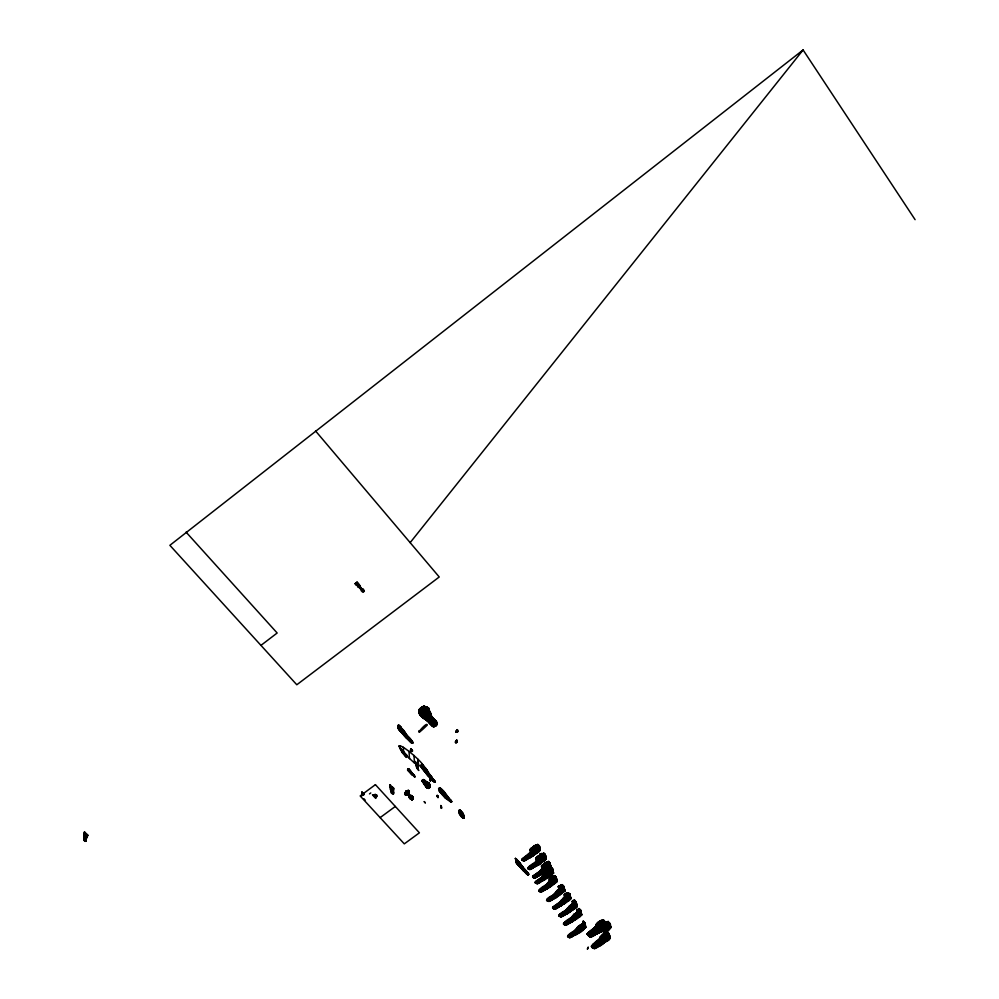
<?xml version="1.0" encoding="UTF-8"?>
<svg xmlns="http://www.w3.org/2000/svg" width="999" height="999" viewBox="0 0 999 999"><rect width="100%" height="100%" fill="white"/><g stroke="black" fill="none" stroke-linecap="round" stroke-linejoin="round"><path stroke-width="1.5" d="M426.498 719.779L426.473 718.643L429.083 721.403C428.883 726.111 435.152 724.387 435.102 720.491C429.133 713.985 435.714 720.654 436.95 724.113C433.703 730.531 428.971 722.527 426.386 719.505C422.44 718.343 416.995 713.661 419.455 709.228L423.738 706.006L427.809 707.592L426.486 707.442L419.543 712.462L419.443 713.736L423.514 718.356L431.668 723.313L432.567 722.639L421.166 710.264L423.688 713.174M431.218 722.689C429.632 729.32 440.372 720.017 433.191 719.355L430.931 716.458C429.345 711.101 423.613 701.847 419.043 710.077L419.343 713.024M595.741 926.622L593.381 928.958L595.716 933.915L590.484 937.124L587.799 934.115L588.099 932.654L595.741 926.622L595.904 927.347L596.078 924.487L599.8 921.19L603.371 919.729L604.87 921.428L605.394 923.476L603.371 921.19L603.371 919.729L597.277 923.688L596.965 925.012M424.15 714.397L423.913 712.299L426.511 707.642L424.363 706.393L421.603 708.466M434.64 721.166L433.966 720.279C439.735 720.441 436.039 729.432 432.48 724.238L433.441 723.526L432.579 722.627L434.29 719.58L431.044 715.596L430.307 712.112L427.934 708.503L426.386 707.404L425.462 707.879M555.269 881.705C556.031 886.363 549.05 871.865 554.408 877.572L555.257 881.667C547.502 870.978 550.924 880.943 554.12 884.177L557.092 881.568L556.131 877.035C552.647 872.552 555.332 880.731 557.092 881.555L546.54 889.135L540.771 892.095C533.191 888.935 556.518 880.981 556.281 877.734L554.42 875.624M423.401 712.687L422.065 710.813L422.04 707.28L423.364 708.328C425.824 719.18 419.118 705.506 423.401 711.987M431.693 721.678L433.479 718.905L432.38 718.306M400.936 729.957L398.401 727.072L412.125 743.094C413.911 739.023 398.988 729.994 398.439 725.624L400.961 728.82L398.439 725.936L398.351 728.683L405.519 737.175L411.738 743.081L412.25 741.283M432.43 717.207L429.895 721.528C427.809 721.478 419.318 706.618 421.141 712.737L422.814 711.475M600.499 930.943L601.648 930.569L601.773 931.443L590.996 936.562L589.672 936.375L587.924 932.979L594.992 928.059M411.213 742.781L411.238 740.184M411.75 740.783L411.738 743.081L399.725 729.382M552.722 869.33C549.5 864.297 550.986 870.766 553.196 871.59L551.585 872.751L551.91 874.787L548.763 867.844L551.011 866.87L552.572 868.643L553.521 873.138L540.709 881.955L540.034 878.458L546.453 873.838M84.615 839.747L83.904 840.284L84.503 831.905L87.887 835.251L86.064 839.222L86.139 841.258L84.952 841.308L83.904 840.284L84.191 835.539L86.613 837.936L85.377 838.086L86.151 837.487M409.727 741.358L409.752 738.498M410.489 739.335L410.464 742.095L398.364 728.321L398.439 725.936L399.762 727.459M424.575 714.035L422.065 710.289M408.916 740.434L408.953 737.599M518.131 863.348L528.558 874.525L528.184 873.051L515.584 859.14L527.497 872.664M546.116 862.699L546.903 862.037L548.289 863.586L549.425 869.093L538.124 876.348L537.462 872.876L550.162 863.723L548.439 861.25L550.024 863.036L550.948 867.507L549.425 869.093L546.853 865.097L546.116 862.699L548.726 865.708L550.337 864.535L548.289 861.6M408.017 739.497L408.054 736.613M418.094 768.418L418.231 764.834L415.184 761.45L416.833 768.281L418.831 770.516L416.396 766.533M566.645 895.554L567.907 901.36C557.142 894.068 574.812 889.023 561.288 900.274C559.915 903.471 550.049 907.042 553.571 908.753L568.906 897.789L569.355 900.336L556.231 908.678L553.671 908.703M399.975 730.868L398.364 728.683L398.464 725.049L400.999 727.322L398.451 725.062L400.986 727.934M406.406 738.111L406.456 734.565L403.658 730.356L403.571 734.964M405.519 737.175L405.569 733.741M423.226 781.106L423.201 779.57L424.263 780.094L423.651 781.268L429.533 784.115L430.219 785.763L429.095 784.527L429.982 785.376L429.046 787.249C434.215 786.188 420.067 776.323 423.676 781.817C426.148 784.078 424.6 778.246 423.027 779.807C421.503 781.992 424.363 783.378 425.999 785.102C424.762 787.012 428.509 789.66 429.757 787.549L423.351 780.719M404.345 735.851L404.42 731.355L399.8 726.086C402.297 737.412 394.917 721.865 399.7 730.544M402.31 733.528L402.397 728.92M544.592 860.464C542.769 859.49 539.135 850.386 543.481 854.994L544.592 860.464L546.116 858.89L545.217 854.432C541.695 849.887 544.343 858.054 546.116 858.878L535.514 866.533L529.732 869.542C521.266 867.294 547.677 857.292 545.354 855.119L543.468 852.996M424.6 780.756L425.949 781.967L424.026 780.169L422.927 780.881L423.426 782.417L428.571 788.423L425.262 784.128C423.326 782.654 421.278 780.256 422.565 779.919C421.615 783.628 427.16 778.421 425.274 783.316M400.899 731.917L400.999 727.322M559.315 890.509C559.815 893.543 542.207 898.039 548.014 901.248L561.5 891.595L561.925 893.593L559.128 889.335L558.466 886.375M412.737 798.988C408.004 797.14 412.737 800.574 413.211 798.95C412.038 790.821 405.444 800.624 412.862 798.85M398.364 728.271L399.712 729.832M428.671 783.928L427.185 783.94C430.132 781.58 428.721 787.349 426.373 786.787C425 783.828 423.027 782.854 426.511 782.317L428.484 783.99M538.598 851.435L540.222 850.261C538.436 849.45 535.801 841.258 539.335 845.841L540.209 850.249L538.686 851.835C536.838 850.861 533.241 841.757 537.599 846.415L522.227 858.865L521.94 860.089L522.914 860.514L538.311 849.387L536.763 850.511C528.733 842.02 539.235 846.328 537.225 852.884L533.891 847.264M428.858 783.528C430.856 788.711 424.3 787.262 423.588 782.766C421.228 777.659 422.689 783.803 425.05 780.831M409.29 791.895C409.165 794.942 403.334 796.153 405.294 792.444C407.629 789.098 413.099 790.896 404.982 792.956L405.457 794.904L407.367 793.506L408.091 795.054C410.789 797.452 410.564 799.874 413.336 798.001C413.598 799.687 409.827 799.425 409.315 796.79C410.689 793.306 415.472 799.063 411.813 799.749C415.559 799.025 407.729 792.881 410.102 798.176C414.061 793.431 413.424 802.547 410.502 798.363M589.26 933.328L588.511 932.479L587.325 933.89L589.085 931.992L589.885 932.891M548.214 861.825L550.249 864.123L547.19 866.32C543.956 864.535 544.03 860.813 546.815 864.472L547.976 870.141L545.167 865.871L544.542 862.961M537.699 856.992C533.603 856.692 544.717 872.027 538.786 858.203L534.79 862.749L535.514 866.533L544.505 860.526C541.982 863.024 539.61 856.455 539.722 854.357M605.394 923.476L603.246 920.716L599.475 921.965L596.615 924.55L594.23 928.358L596.903 933.503L603.384 930.906L594.055 935.176L591.346 930.556L593.593 928.521M391.783 790.833L392.32 793.93L393.793 792.856L392.257 789.972L392.22 786.675L390.634 786.688L390.109 784.727L389.71 786.388L391.358 792.881L393.506 793.88L393.706 788.311L392.22 786.675M604.57 924.075L603.371 921.19L599.6 922.452L595.292 927.609L587.787 933.516C588.998 938.561 592.757 933.491 594.979 932.317L599.462 926.897L602.647 924.812C600.137 915.184 597.664 924.674 603.146 928.633L604.482 927.684L592.482 935.264L590.521 931.78L590.846 930.756M592.282 945.866L593.256 948.138L591.458 946.265C593.806 942.519 599.363 941.682 600.923 937.087C606.343 930.856 606.818 931.056 610.027 937.387L607.479 933.029L603.683 934.29L598.426 940.384L600.461 945.216L610.289 938.448L609.103 933.728L607.592 932.017C601.51 932.954 596.578 940.022 601.873 944.929M588.136 933.466L591.545 930.094L592.607 930.993M424.2 781.693L428.833 784.702L430.169 786.75C427.859 790.284 424.787 785.976 424.812 783.366C420.666 782.205 427.222 779.982 424.875 782.866M428.683 710.177L428.821 708.353L428.683 710.177L426.66 708.341L427.822 707.667L426.036 707.754M411.263 795.554C415.584 797.702 410.002 801.223 412.55 798.376M589.822 932.591L590.022 931.418M424.987 709.215L425.099 707.704C434.64 707.354 423.951 721.428 421.878 715.721M412.187 798.813L412.737 799.3C409.627 799.65 414.46 799.637 413.062 797.814M424.85 781.917L426.323 782.13L424.3 783.628C426.635 788.174 426.486 777.309 430.032 785.501M425.986 782.205L426.998 782.866L426.361 784.752M362.113 591.733L363.624 590.571M361.076 590.696L362.687 589.472M362.687 591.296L363.436 592.17L355.544 583.291L355.02 583.691L359.652 588.074L360.627 587.337L358.454 583.528L357.093 582.117L355.557 583.291M412.837 797.801C413.411 795.454 410.814 801.548 411.501 798.051L410.639 798.676L409.253 797.264L411.313 795.741C411.888 801.298 414.373 797.514 412.624 799.025M409.24 797.052L409.652 797.739L409.702 796.153M361.963 791.982L361.775 795.766L361.963 791.982L364.335 794.555M428.221 787.861L427.21 787.899L426.985 786.712M600.749 938.585L600.262 936.8M411.488 799.362L413.174 798.064M428.971 783.878L423.976 779.882L422.465 781.668L423.077 780.918M437.062 795.654L437.787 795.728C439.148 801.048 435.701 793.406 437.887 796.752M407.879 768.893L414.972 776.772L407.667 769.455M460.364 810.226C454.158 811.875 469.018 825.099 462.574 812.699M428.146 720.416L432.754 726.048L435.651 725.836L435.164 724.75L435.651 725.836L434.415 726.236L432.355 725.162L420.267 715.371L418.743 711.313L424.463 707.017L428.084 709.103L431.044 716.021L436.988 722.864L435.989 725.299L433.454 726.822L436.7 722.527L435.214 721.078M429.87 720.716L429.895 721.528L428.184 721.091L420.242 714.547M418.743 710.951L419.355 713.386L426.511 708.016M432.105 725.549L433.379 726.723C437.525 724.525 431.73 727.934 432.917 725.536M536.001 858.228L536.176 857.592L537.887 859.04C543.643 875.124 531.081 851.41 538.211 860.726M596.078 925.474L595.991 924.812L595.866 926.073M428.209 783.278L429.008 782.966C427.435 782.979 429.845 784.302 429.22 783.366L428.121 782.816C427.16 784.277 430.282 783.591 428.758 782.679L426.885 782.604L424.637 784.178L427.422 782.492L426.86 785.289L429.046 787.249M538.586 851.897L533.041 855.906C531.456 854.857 528.096 846.528 531.992 850.461L533.041 855.906L524.5 860.851L522.927 860.526L539.91 848.738L537.949 846.503M426.623 782.929L423.901 779.832L422.639 780.256L425 784.115C424.55 787.936 429.32 785.052 428.084 782.929M84.765 836.113L83.978 836.7L84.503 831.905L84.54 833.591M84.003 838.261L84.166 837.337L86.064 839.222L84.003 838.261L84.615 837.786M592.494 947.939L592.17 946.553M609.627 935.801L607.604 933.528L605.506 934.077L602.26 936.125L599.462 939.972C598.101 942.132 589.098 944.917 592.757 947.764L593.056 948.188M587.924 932.979L587.325 933.89L589.772 936.575L587.512 934.652L588.374 933.153M590.234 935.888L589.31 936.125C584.477 928.733 589.647 940.783 592.782 935.913C599.238 934.727 591.121 932.766 592.807 929.307M588.199 935.301L588.723 934.614L589.31 936.125L587.899 934.377L589.31 936.125M551.236 879.657L552.422 885.389L546.54 889.135L545.766 885.276L548.826 881.568L552.971 878.608C557.242 890.559 546.515 881.905 550.174 878.458M583.091 921.39L583.566 923.663L585.464 925.798L569.068 937.462C562.549 934.44 586.663 926.036 584.927 923.451L583.229 921.003L584.752 922.726C588.374 931.305 575.249 934.24 569.642 937.699L568.693 937.162L583.878 926.385M578.921 909.127L581.243 912.811L564.46 924.774C560.751 921.14 579.245 914.597 580.906 911.363L579.108 908.503L580.644 910.239L581.718 914.872L580.219 916.458C578.483 915.509 574.675 906.405 578.908 910.738L580.219 916.458M435.102 725.973L437.225 724.125L436.001 721.902M545.117 865.683C551.111 879.52 539.997 864.285 544.043 864.485M541.52 865.871L542.27 865.409L543.593 866.782C549.65 883.403 536.188 858.491 543.968 868.631M575.124 905.643L559.915 916.495C554.857 913.86 573.663 907.754 573.276 904.807M540.297 857.117C545.042 873.613 531.743 845.254 542.844 860.089L545.929 857.879L544.093 855.818M392.744 789.01L393.706 788.311L393.007 790.684L393.406 789.622L392.132 788.223L390.784 788.236L390.497 789.422L392.132 788.223M429.857 722.889L429.083 721.403M546.815 875.648L536.263 883.253L535.289 882.804L535.564 881.555L540.034 878.458M588.811 933.653L588.136 932.904L587.599 933.703L588.349 935.551L590.584 937.037L593.518 934.764L593.581 935.564L590.297 936.637L588.074 933.004M534.415 848.526L535.514 854.12C534.652 852.784 530.444 847.427 533.341 847.302M548.226 862.162L550.536 865.521L533.678 877.659L532.704 877.222L532.979 875.973L537.462 872.876M605.057 922.139L603.259 920.116C596.59 919.967 592.444 930.569 598.638 932.517M535.726 844.754L537.724 847.002L539.335 845.841L532.892 849.625L533.978 855.231C533.116 853.883 528.921 848.526 531.818 848.413M390.634 786.688L391.67 791.87L393.506 793.88M391.958 791.982L391.208 789.984L393.231 791.033L392.595 791.508L391.208 789.984M422.602 713.061L423.701 714.722M426.61 784.377C425.524 786.213 425.449 783.84 426.173 785.601M409.677 797.502L411.788 799.35L413.099 798.676M599.637 937.886L599.675 938.748L599.825 937.899M424.263 709.278L424.787 707.255L423.738 706.006L427.072 708.291L427.809 707.592L428.833 708.428L427.672 709.103M455.994 740.746L456.793 740.084L457.067 742.319L455.532 742.607L456.418 740.983M457.505 731.98L456.068 732.017L457.055 730.531M565.172 894.018L568.806 897.851L568.106 894.692L566.296 893.118L568.394 896.016L559.515 902.372L560.339 906.28L570.866 898.763C569.13 897.939 566.371 889.747 569.842 894.167L570.854 898.75L569.018 900.574M434.727 725.286L435.452 725.973L437.225 724.125L436.163 723.139L435.726 725.336L434.84 725.012L433.366 723.576L434.403 722.24C429.745 718.393 430.282 710.714 424.076 708.503L424.275 707.941M599.762 938.049L601.685 936.138M600.124 938.198L600.224 937.174L603.271 943.943M412.987 742.881L398.426 726.273L413.062 742.619M428.521 772.427L421.803 764.01L420.766 766.433L421.94 768.231L423.201 765.259L421.803 764.01L432.342 777.759L431.593 779.682L435.227 782.055L421.64 764.385L424.026 767.369M589.597 935.851L598.813 925.748L604.045 923.064M427.447 719.592L427.385 720.803L428.708 721.59L431.131 720.229L431.056 718.943C432.942 715.946 429.458 713.261 428.871 710.152L429.907 711.75M600.786 945.566L594.805 948.588L593.743 948.263L604.595 936.8L608.279 935.414L610.289 938.448L609.802 937.886M599.912 938.948C592.907 941.895 586.95 953.171 599.163 944.729L605.269 937.999L608.816 936.438L610.177 937.986M423.676 781.817C424.238 778.808 421.004 779.52 423.576 781.006M597.402 933.491L597.652 932.591L596.803 933.191M435.239 781.368L434.927 782.067L421.353 765.072L434.478 781.93L421.128 765.596L422.39 767.17M431.568 776.81L430.819 778.721L427.435 775.112L428.371 772.801M434.228 780.119L433.628 781.68L421.004 765.846M434.103 781.842L434.59 780.581M433.067 781.255L433.741 779.507M365.147 800.062L363.911 798.713M433.029 778.621L432.305 780.481L420.879 766.183M429.945 777.709L430.719 775.773M589.71 935.226L587.974 935.126L587.787 933.516M429.882 774.7L429.046 776.785L423.164 769.417M594.093 948.663L591.745 946.128L592.107 947.502L592.757 944.492L594.155 943.768L594.917 944.617M428.309 776.111L429.258 773.726M427.435 775.112L426.336 773.726L427.56 770.716L423.201 765.259M426.323 782.13L425.974 784.302M406.855 793.693L408.716 791.295M426.336 773.726L425.611 772.814L426.873 769.73M422.664 779.969L422.465 781.668L424.55 780.281L425.537 781.58L423.414 782.741L422.402 781.418L424.438 780.144L423.901 781.655M425.611 772.814L424.413 771.328L425.686 768.243M424.35 766.583L423.077 769.655L422.202 768.568M594.255 928.034L595.392 926.76M569.355 900.324L566.083 893.406M589.51 931.842L591.233 935.364L595.354 933.078L601.698 926.685L603.558 926.173M599.85 945.841L599.999 944.442L604.295 940.334L609.315 937.349L603.871 942.931L595.392 947.776L593.793 944.779L599.6 940.521L604.008 935.401L607.792 934.115L609.765 936.35L608.004 934.702L604.258 936.026L599.8 941.095L593.331 946.253L593.194 948.063M564.123 887.524L562.112 885.264L558.304 886.563L562.325 884.664L562.599 887.224L564.535 889.41L562.937 890.559C565.009 896.016 556.131 884.152 562.325 884.664L563.886 886.413L564.872 890.971L555.269 898.226L549.275 901.373L547.652 900.961L559.702 892.344M588.686 935.326L588.211 933.553L595.416 928.158L599.8 923.051L603.558 921.777L605.519 924M592.832 947.714L592.27 945.853L596.653 942.656C596.053 941.52 598.776 939.21 599.475 940.758M424.138 782.629C422.49 785.289 429.607 779.008 424.138 783.528L423.414 782.741M524.937 869.517L525.524 872.826L516.208 862.736L515.472 858.478L516.558 859.215L517.107 861.812L515.796 860.351L518.044 862.849L515.884 860.838L527.909 874.949L526.248 873.626L525.649 870.291M376.935 796.016L375.786 798.388L372.465 794.767L376.523 794.804L376.935 796.016L374.95 797.489M428.184 783.778L429.158 783.416M606.056 930.743L606.281 931.642L602.684 924.737L608.166 921.465L609.69 923.176C613.324 927.472 605.406 935.788 603.034 930.106L605.844 927.409L609.402 925.848L610.751 927.384L607.742 929.545L607.966 930.456L605.169 926.223L604.383 923.176L608.166 921.465L608.866 924.824L610.876 927.859L606.168 931.205M436.326 724.587L437.225 724.125L434.415 726.236L435.714 725.574L434.09 723.863L434.927 723.239L434.403 722.24M434.79 725.736L437.1 723.201L435.901 722.614M576.685 905.968L577.185 906.543L566.683 914.048L565.846 910.114L567.607 908.029L573.114 904.095L575.349 906.642C576.648 910.364 568.668 899.799 574.6 900.186L576.136 901.935L577.185 906.543L575.686 908.128L564.46 915.234L563.698 911.65M423.339 717.707C425.474 720.029 429.395 715.309 430.232 712.961L427.997 709.577L424.4 707.479L418.818 711.675L427.647 720.167L430.931 716.458L430.644 713.698M422.152 715.197L422.689 714.235M422.814 780.531L422.427 781.443L424.163 779.944M598.426 940.384L600.836 936.6L605.619 932.716L606.256 936.051L608.816 940.022M593.394 947.939L591.745 946.128M560.039 885.876L562.187 885.027L564.035 887.124M587.612 933.765L588.423 933.216L587.424 934.44L588.361 935.551L589.572 934.677L589.947 936.25L592.482 935.264L591.957 934.589M423.976 781.855L423.976 783.428M591.945 946.503L593.793 944.779M400.287 748.925C393.881 737.287 423.951 762.986 423.052 765.584L421.803 764.01M436.625 723.139L434.815 724.3C434.877 726.997 438.461 723.151 436.438 724.075C434.228 727.397 430.894 720.267 429.183 718.656M410.989 796.415L410.439 797.264L411.426 797.926M608.728 940.084L607.404 941.021L606.63 940.196L603.671 933.953L607.479 932.417L609.29 934.465M427.385 720.803L429.183 720.953L431.056 718.943L426.81 711.7L423.539 709.352L423.002 710.114L427.26 717.12L428.259 716.033L427.372 714.322L423.002 710.114M405.594 793.531L406.118 790.971L407.28 791.957L406.73 791.408M574.999 907.342L576.198 905.431L574.6 900.186L572.614 900.898M423.539 709.352L424.076 708.503M412.724 798.775L413.336 798.226L412.237 799.437L410.577 798.101M423.089 781.131L424.862 783.628M546.94 868.755L548.763 867.844M602.684 924.737L604.358 923.213M412.237 799.437L413.149 797.689L411.201 799.35M411.014 797.514L411.576 795.903L410.676 796.765M434.927 723.239L435.339 724.337L433.941 725.674L432.117 725.948L431.406 725.074M422.777 779.695L422.352 781.393L423.052 780.694M604.445 932.354L609.902 926.76L604.87 929.757L603.621 931.118L604.645 932.267L604.033 931.567M429.982 712.599L428.871 710.152M594.979 932.317L596.54 933.653M433.166 719.505L436.438 724.075L435.164 724.75M585.339 926.847L585.839 927.409L575.387 934.852L574.512 930.856L578.384 926.335L584.752 922.726L577.647 927.784M422.028 711.588L421.141 712.737L419.455 709.228L422.452 711.151L421.041 710.064L419.468 712.599L418.831 710.551M568.231 919.929L569.005 923.538L571.228 922.352L570.367 918.393L577.447 911.6L580.644 910.239L579.22 912.087L580.819 910.963L578.983 908.89M590.484 937.124L589.048 935.663L589.185 933.865L595.616 928.72L600.049 923.675L603.771 922.352M567.607 908.029L572.939 903.308M564.373 890.396L564.872 890.971L554.345 898.526L553.546 894.642L558.99 889.023L560.227 894.804M553.009 872.552L553.521 873.138L542.944 880.743L542.195 876.91L546.153 872.377L547.315 878.071M550.437 866.92L550.948 867.507L540.359 875.136L539.622 871.315L543.593 866.782L546.815 864.472L547.689 868.705L550.749 866.508L548.476 863.198M410.152 542.644L803.096 49.95L915.096 219.668M532.892 849.625L530.694 852.072L531.618 856.93M427.647 708.403L425.599 707.13L419.155 712.2L420.729 715.808C424.85 715.646 432.092 707.954 424.463 706.655L421.603 708.803M435.701 724.562L436.338 725.299L436.488 724.113L435.402 725.286L435.339 724.337M364.373 591.458L362.662 589.747L363.361 588.96M424.45 717.969C425.986 721.54 432.517 714.884 430.094 711.937M363.611 590.784L364.198 590.147M543.394 853.208L545.429 855.519L542.37 857.729C539.11 855.906 539.223 852.222 542.007 855.881L537.887 859.04M588.611 934.49L588.898 935.489M596.116 933.59L591.233 935.364M550.924 876.772L552.934 878.446L548.826 881.568L549.962 887.162M423.064 710.789L421.503 710.426L421.066 711.55L422.502 713.361L422.477 709.477M436.988 722.864L437.15 723.9L435.576 725.074M422.639 780.256L422.902 780.856M602.709 925.074L608.054 922.464L610.089 924.762M602.834 925.561L608.179 922.951L610.214 925.236M599.575 921.453C593.781 923.538 596.615 929.582 599.974 932.242L603.384 930.906M602.784 924.537L608.066 921.852L609.865 923.9M603.771 933.778L600.811 936.887L604.183 943.281M427.31 725.049C410.339 741.508 424.4 724 426.748 724.425M594.48 934.814L590.996 936.562L588.998 935.738L587.599 933.703M426.036 707.816L427.809 707.592M803.096 49.95L169.88 545.317L296.803 684.765L439.235 576.985L315.547 430.944M543.843 855.132L545.804 857.354L528.733 869.142L544.218 857.991L541.358 854.57M553.521 873.138L552.509 872.002L550.636 872.876L547.415 875.062L548.838 876.985L548.551 875.549M602.984 924.25L606.605 922.177L606.281 924.1L609.402 929.432L608.653 928.283M356.181 585.252L358.454 583.528M357.742 586.962L359.89 585.327M260.951 645.379L277.16 633.004L186.076 532.117M360.477 589.035L361.438 588.299L362.662 589.747M548.101 876.148L552.509 872.002L551.248 869.392L545.866 872.115L548.751 876.56M84.216 833.541L85.315 832.704M85.227 834.602L84.303 835.301L84.54 833.928L87.388 836.75L85.914 836.9M87.163 834.54L86.064 835.376L87.887 835.251M85.677 838.835L84.952 841.308L85.652 840.783M422.327 710.614L420.904 711.688M423.838 712.012L422.053 713.348M423.151 714.797L425.124 713.323M422.914 708.666L425.599 707.13M421.603 709.939L418.956 711.937L419.617 713.96L422.952 713.024M426.123 707.292L419.692 712.237L423.014 717.232L427.297 720.067L428.284 719.33M423.364 708.803L422.04 707.28L423.376 709.989L420.242 712.187L424.55 716.77L426.361 717.469M419.443 713.736L423.389 710.776L422.053 709.24L424.113 711.063M426.273 708.965C417.819 711.862 426.798 712.949 422.24 715.496M419.867 714.198L426.024 709.565M425.362 710.526L422.515 712.662L421.153 711.138L421.141 707.954L422.465 709.003M421.228 713.985L424.675 711.388M420.267 715.371L424.125 712.487M420.454 715.596L424.125 712.836M421.715 715.072L424.575 712.924L424.6 714.06M421.478 715.709L424.575 713.373L422.053 710.464M424.15 714.06L421.153 709.914L425.087 714.435M429.695 715.896L430.694 715.147L430.357 712.874M427.647 720.167L428.296 719.692L429.895 721.528M428.259 716.033L429.832 718.543L429.195 719.355M431.056 718.943L430.082 720.291M430.07 720.042L429.832 718.543M430.769 720.042L431.93 719.168M432.505 720.192L433.703 719.305M431.655 721.066L432.729 720.267M428.908 722.327L430.232 722.589L432.205 721.116L434.09 723.863M433.479 718.905L434.29 719.58M432.555 722.102L433.628 721.29M429.882 723.301L431.218 723.551L433.004 722.215M434.29 719.992L435.102 720.491M431.418 724.475L432.467 724.225M429.52 721.44L432.205 724.35L433.641 723.276M435.102 720.916L435.839 721.328M432.355 725.162L433.191 724.537L434.815 725.636M437.15 723.9L433.379 726.723L434.44 725.574L432.617 725.961L427.959 720.941M436.6 724.912L436.488 724.113M405.407 794.143L404.895 793.493L408.603 790.596L409.203 791.171C401.273 794.954 407.492 796.503 406.88 791.295L407.48 791.795M426.585 785.888L427.347 785.326M427.097 786.475L427.909 785.888M427.672 787.137L428.521 786.513M428.221 787.662L428.983 787.087M369.48 793.905L370.766 792.956M456.618 730.294L457.417 729.632L457.704 731.842M456.293 730.793L457.455 729.932M456.106 731.231L457.367 729.67M456.043 731.443L457.517 730.356M456.043 731.817L457.554 730.694M457.579 730.906L456.068 732.017L457.604 731.081M456.406 732.192L457.629 731.28M456.718 732.192L457.654 731.505M457.043 732.155L457.292 731.967M373.289 795.666L375.274 794.205M374.126 796.578L376.523 794.804M455.669 741.246L456.83 740.384M455.482 741.683L456.743 740.122M455.419 741.895L456.88 740.821M456.93 741.171L455.432 742.482L456.968 741.545M455.781 742.657L456.993 741.758M456.093 742.669L457.03 741.982M390.984 790.908L392.257 789.972M456.418 742.619L456.655 742.432M408.691 790.871L404.857 793.706L405.994 794.992L408.791 792.919L408.154 790.359L405.207 792.532L405.407 794.392M422.527 780.644L423.738 779.757M422.589 781.73L424.737 780.494M409.178 792.17L408.716 791.483M422.964 782.279L424.937 780.831M423.276 782.617L425.399 781.206M425.611 781.543L423.564 783.029L423.239 782.392M423.239 781.018L424.263 782.117L423.626 782.991L424.637 782.367L426.361 783.653M425.811 781.593L424.9 782.267L425.562 782.816L425.075 782.354M425.487 783.291L424.637 784.178M425.736 783.116L427.135 782.417L425.274 782.679M424.925 784.44L427.272 782.829L428.034 783.316M380.132 817.619L395.317 806.443M427.722 782.804L425.087 784.739L426.873 787.2M425.262 784.864L427.834 782.791M426.336 786.275L425.499 784.977L426.735 784.065L429.97 787.175L428.309 788.398L425.374 784.939L426.473 785.576M411.576 795.903L409.428 797.339L412 799.35M425.499 785.601L427.659 784.015M425.886 786.613L427.922 788.149L430.219 786.463L428.284 783.878L426.61 785.052L428.072 786.625M426.898 785.152L428.096 784.265M410.701 797.165C412.687 795.004 412.899 798.376 410.477 798.601M426.024 786.076L427.847 784.727M426.336 786.063L427.584 785.139M427.822 784.852L429.095 783.903L429.807 785.326L426.923 787.474M410.976 795.379C414.435 796.74 407.105 799.512 411.925 797.027L413.111 798.588M410.302 798.238L411.788 797.364M426.373 786.787L428.571 785.177M426.71 786.762L428.284 785.601M411.813 798.026L412.787 797.314L412.088 798.725L410.651 796.902M410.639 798.676L413.049 797.564M427.272 787.437L428.921 786.225M427.535 787.936L429.62 786.413M429.345 786.825L427.772 787.786M420.167 715.034L419.43 712.886L422.927 710.339M424.113 711.375L421.153 708.803L421.178 711.488L422.515 713.348L421.178 711.488L421.153 707.941L422.465 709.003M538.648 846.34L537.724 847.002L539.335 845.841L531.992 850.461M539.685 854.395L542.295 857.329L545.217 854.445L536.588 860.651L537.537 865.546M544.193 858.528L545.804 857.354L544.193 858.528L545.804 857.354L544.193 858.528L540.509 854.307M548.676 866.857L546.178 863.186M548.676 863.76L550.624 865.971L534.015 877.921L537.15 877.06L536.475 873.551M579.645 913.948L577.122 911.125M409.69 772.427L409.528 769.73L408.179 768.668L407.542 770.029L412.799 775.236L412.712 773.8L408.129 768.706M533.079 847.14L536.938 851.473L536.126 847.302L537.599 846.415L538.598 851.423L529.595 857.929L528.883 854.17L539.472 846.515L537.574 844.38M521.79 859.739L539.547 846.915L537.499 844.592M537.512 844.917L539.635 847.327L521.94 860.089M537.962 849.637L539.822 848.288L537.749 845.941M542.819 868.218L550.024 863.036L548.289 863.586M555.294 881.068L556.755 879.994L554.82 877.809M536.163 847.452L537.599 846.415M538.698 848.201L540.122 849.799L525.462 860.401L524.85 857.055M535.726 850.873L537.137 852.472L538.598 851.423L537.937 850.673M527.709 868.306L545.429 855.519M543.406 853.546L545.516 855.931L527.859 868.655M543.818 857.691L528.209 868.943L527.922 867.644M543.856 858.253L545.716 856.905L543.656 854.57M546.041 858.441L531.381 868.993L530.756 865.621M546.965 865.234L550.024 863.036L548.289 863.586M550.337 864.535L532.704 877.222M549.15 867.032L550.636 865.983L547.577 868.168L544.867 865.122M552.26 872.264L553.196 871.59L551.685 873.263M553.096 879.22L556.143 877.035L548.951 882.192M538.886 891.17L556.455 878.546L554.358 876.198M563.074 890.471L564.547 889.422L562.937 890.559M439.373 787.861L438.636 788.386L438.886 790.908L445.354 798.114L450.574 801.835L451.76 801.797L443.956 791.47L439.91 787.674L439.76 791.882M537.724 847.002L539.335 845.841M539.547 846.915L537.937 848.076L539.472 846.528M539.635 847.327L538.011 848.488L535.402 845.466M541.62 853.358L543.606 855.606L545.217 854.445M545.354 855.132L543.743 856.293L541.383 853.621M545.516 855.931L542.457 858.141L539.535 854.832M539.959 854.17L544.293 859.04L543.144 861.513M541.645 859.502L543.044 861.088L544.505 860.052L543.856 859.302M532.542 876.86L547.19 866.32M532.804 876.198L533.054 877.509L548.638 866.295M547.939 866.795L550.437 865.009L548.326 862.624M546.191 872.539L545.267 873.201L546.378 878.758M545.392 873.813L546.316 873.151M551.885 869.13L552.584 868.643M535.127 882.442L546.54 874.237M535.289 882.804L548.139 873.563M548.239 874.038L535.639 883.091L535.389 881.767M536.276 883.253L546.915 876.111M547.015 876.635L537.175 883.715L536.263 883.241M552.897 870.154L550.799 867.781C543.493 865.871 549.525 878.733 551.91 874.3L551.261 873.563M556.131 877.035L554.682 878.883L556.281 877.734M554.345 875.848L556.368 878.133L538.723 890.796M551.448 876.897L555.157 881.155L556.768 880.007L540.197 891.882L556.668 879.545L554.62 877.234M562.937 890.022L564.435 888.948L562.4 886.662L558.578 887.961M569.155 894.654L568.244 895.304L569.842 894.167L568.244 895.304L566.296 893.118M574.875 905.806L572.602 902.796L574.712 902.222L576.723 904.495M575.362 906.006L576.823 904.957L574.912 902.796L572.827 903.396L575.224 906.105L576.835 904.969L560.352 916.72L563.486 915.921L562.724 912.312M577.36 911.725L579.745 914.422L581.343 913.273L579.233 910.551M581.206 914.31L581.718 914.872L571.228 922.352L580.132 916.52M543.606 855.606L544.517 854.944M546.441 861.962L548.414 864.197L550.024 863.036M548.414 864.197L549.325 863.536M550.162 863.735L547.115 865.921L544.517 862.999M546.128 862.374L548.638 865.284L550.249 864.123M549.2 867.007L550.636 865.971M553.434 872.689L550.461 875.336L549.063 873.763M552.322 877.222L554.944 880.181L556.455 878.558M554.07 880.806L556.555 879.02L554.457 876.66M555.594 879.52L556.992 881.093L542.42 891.57L541.745 888.136M559.028 889.185L556.593 890.933L557.767 896.565M556.718 891.558L559.165 889.809M563.199 886.912L563.886 886.425M546.515 900.149L559.403 890.921M546.678 900.511L559.49 891.345M561.288 890.609L547.027 900.811L546.765 899.475M561.5 891.595L548.576 901.46L548.014 898.588M569.842 894.167L568.244 895.304L569.842 894.167L568.106 894.692M552.497 907.854L570.092 895.279L568.081 893.019M568.106 893.368L570.179 895.703L552.672 908.228M552.759 907.179L553.021 908.528L568.506 897.452M568.556 898.039L570.404 896.702L568.381 894.43M579.757 914.422L581.356 913.286L564.897 924.999L568.031 924.225L567.257 920.591M583.516 926.635L583.641 925.923L582.767 926.535M584.003 926.847L585.476 925.811M603.034 930.931C598.126 931.355 600.574 931.942 598.251 928.283C597.24 927.547 595.516 922.077 598.051 924.45M609.015 927.297L610.464 926.248L608.591 924.125L606.518 924.712L603.271 926.785L604.932 928.658M555.444 877.534L554.532 878.183L552.572 875.973M556.368 878.133L554.757 879.282L552.26 876.398M562.687 899.287L566.808 896.328M568.406 896.016L566.97 897.04L564.273 894.33L567.057 897.452L570.092 895.279M567.807 897.951L570.292 896.178L568.219 893.843M553.658 908.69L570.516 897.177L568.581 895.004M566.495 895.604L569.018 898.838L554.582 909.19L553.995 906.293M570.766 898.301L556.231 908.678L555.519 905.206M566.433 899.375L567.807 900.923L569.255 899.899L568.618 899.175M573.126 904.145L575.174 903.496L576.947 905.494L573.913 907.666L572.989 903.471L568.868 906.405L570.104 912.099M575.449 902.422L576.148 901.935M558.841 915.584L573.364 905.219M559.003 915.958L574.9 904.619M574.125 905.731L574.825 905.231L559.365 916.27L559.04 914.922M573.688 906.655L575.124 905.631L575.486 907.229L562.574 916.433L561.838 912.936M575.224 906.105L576.835 904.957L573.801 907.129M575.349 906.642L560.926 916.945L560.327 914.023M580.819 910.951L579.22 912.087L576.923 909.502M563.548 924.237L581.006 911.787L578.945 909.477M579.345 913.548L563.911 924.537L563.623 923.176M582.917 930.007L581.568 924.063L584.765 922.726L581.743 924.874M584.752 922.726L583.166 923.863L584.078 923.213M584.927 923.451L567.544 936.3M585.014 923.863L583.428 924.999L585.027 923.863L583.041 921.64M567.707 936.675L585.114 924.3L583.066 922.002M555.157 881.155L556.768 880.007L553.708 882.192L551.023 879.157M570.192 895.703L567.145 897.876L564.273 894.642M573.526 915.321L577.634 912.387M563.386 923.863L580.906 911.363M577.984 913.948L581.006 911.8M578.646 914.035L581.118 912.274L579.058 909.964M566.383 921.215L567.132 924.737L581.618 914.422L579.432 911.125M578.571 916.582L580.007 915.559L578.271 913.61M584.34 928.995L583.029 923.226L577.509 927.147L578.796 932.929M582.342 927.472L585.364 925.324L583.354 923.076M584.003 927.484L569.642 937.699L569.018 934.739M608.853 926.835L610.352 925.773L608.366 923.538L606.281 924.1L603.034 926.173L604.77 928.133M609.09 927.234L610.476 926.248L608.878 927.384L609.402 929.432M583.528 925.436L585.127 924.3M582.442 927.946L584.09 926.785M582.704 929.095L585.739 926.947L583.566 923.663M588.673 932.929L592.494 930.294M587.424 934.44L587.562 934.09M588.736 935.988L588.723 934.614M587.986 935.251L589.01 934.515L589.36 936.026L591.271 936.987L588.611 932.454M609.003 923.663L609.69 923.188M609.015 927.946L610.614 926.81M607.742 929.545L609.165 928.533M591.733 947.189L591.695 946.465M608.878 927.384L610.476 926.26M541.408 869.23L542.757 868.318M543.98 874.812L545.317 873.913M411.076 749.15L410.439 750.474L411.226 751.335L411.076 749.15L412.5 751.285L410.776 749.362M547.552 883.191L548.888 882.279M555.319 892.557L556.655 891.645M561.288 900.274L562.624 899.375M572.127 916.308L573.463 915.421M576.261 928.77L577.584 927.884M589.248 935.551L590.909 936.925L589.61 936.3M594.355 935.089L592.969 935.713L592.132 934.864M434.066 726.51L435.452 725.973L434.802 725.224M561.151 892.731L563.873 889.847L562.599 887.224L558.816 888.573M433.454 726.822L434.977 725.886M597.764 940.871L599.537 945.491M594.48 934.077L596.503 932.829L597.202 933.615M411.813 799.749L412.4 799.188M424.3 780.319L423.114 779.907L424.438 780.144M591.583 935.763L597.677 932.979M595.354 933.078L603.896 926.86L603.246 925.823M412.125 743.094L399.737 728.583M564.872 890.971L563.873 889.847L560.439 891.608L561.825 893.156L561.113 892.357M431.218 723.551L431.655 722.764M424.275 780.444L423.401 780.893M587.799 934.115L590.634 937.099M553.421 872.676L552.01 871.091L548.414 872.676L546.79 874.013L548.651 876.111L538.823 883.178L537.175 883.715L536.638 880.881M549.537 897.489L550.224 900.948L564.785 890.534L563.386 888.948L559.79 890.521L561.725 892.706M436.95 724.113L435.889 723.563M558.691 886.163L560.789 885.414M436.426 724.512L437.225 724.125M549.425 870.728L551.685 873.276L553.309 872.127L551.498 870.079L549.425 870.728L546.166 872.864L547.102 874.35M594.542 933.94L595.554 932.966M403.783 754.37L403.721 753.433L406.918 755.344L400.587 748.288L401.96 752.347L406.531 757.442L401.486 751.148M424.475 783.166L425.924 781.742L428.284 783.878M558.429 886.4L560.114 885.651M599.462 921.64L603.209 920.354L605.269 923.001M604.245 923.388L608.016 922.102L609.977 924.312M603.671 933.953L607.429 932.666L609.502 935.314M547.027 869.53L550.899 868.243L552.996 870.616M558.291 886.887L562.137 885.601L564.223 887.949M564.323 888.423L562.237 886.076L558.404 887.362L560.327 889.522M430.232 722.589L430.756 721.74M424.038 780.219L423.151 780.119L424.488 781.668M598.701 931.855L601.785 931.105M435.239 725.049L435.452 725.973M522.015 859.09L522.29 860.376L539.722 847.776L537.599 845.379M572.402 901.185L574.462 900.574L576.298 902.646M595.978 933.778L603.883 929.47L603.146 928.633M538.936 890.146L539.235 891.458L553.508 881.218L550.611 877.946M548.651 868.019L550.774 867.444M572.302 901.385L574.4 900.798L576.398 903.046M591.945 936.175L592.594 935.713M567.744 935.626L568.069 936.987L585.239 924.787L583.191 922.489M572.302 901.71L574.425 901.16L576.498 903.483M411.763 799.587L412.15 798.213M433.341 726.398L434.802 725.973M598.738 932.229L600.624 931.48M426.673 782.404L426.748 782.404M522.689 858.528L523.251 860.776M528.596 867.095L529.17 869.342M536.013 881.23L536.613 883.516M539.597 889.585L540.197 891.882M423.326 779.557L423.813 780.781M553.371 906.642L554.008 908.978M559.702 914.372L560.352 916.72M568.406 935.076L569.068 937.462M595.953 942.432L593.681 943.88L593.968 944.979M410.864 798.75L412.437 796.94M596.965 941.645L595.504 942.931L597.302 946.627M430.057 713.686L430.094 714.335M430.045 714.76L430.082 712.999M410.739 795.391L411.775 796.34M430.419 715.034L431.718 716.395M602.859 934.839C600.811 936.338 604.62 940.496 605.694 942.232M411.026 799.025C408.179 798.988 413.149 792.244 410.452 797.926M588.486 934.689L587.899 935.089M464.198 817.644L458.878 811.663M433.416 725.786L434.453 725.998M426.923 782.704L429.582 784.24L430.244 785.963M355.02 583.691L356.218 584.078M427.023 783.104L429.645 784.715L430.244 786.213M527.847 872.676L528.658 873.95M406.218 792.831L408.666 795.691L408.529 793.343L410.314 797.352L405.294 792.444L405.994 792.906M592.057 946.44L593.968 948.101M426.898 787.399L426.198 786.775M432.205 724.35L433.204 724.987L429.882 721.166M426.898 786.975L425.137 784.715M429.745 784.69L430.144 785.601M400.025 745.891L400.187 748.788L403.708 753.159L414.498 763.061L420.779 766.42L424.413 771.328M528.334 873.276L528.558 874.525L517.07 862.162L515.646 859.515M521.803 865.509L515.472 858.478L523.339 867.744L523.988 871.39L516.208 862.736M424.637 782.367L424.85 780.644M407.255 793.406L410.726 797.714M412.812 741.982L412.774 743.031L398.414 726.648L399.9 728.346M428.571 787.175L429.17 787.986L423.888 781.355M429.17 787.974L429.071 787.299M431.131 720.229L432.205 721.116M428.946 783.678L429.645 784.465M408.466 793.368L407.854 792.781L405.394 794.542L404.87 793.893L409.003 791.021L404.895 794.105L405.432 794.729L407.355 793.318L406.156 791.795M408.641 790.733L409.29 791.458L405.07 794.405L405.619 795.017L409.14 792.419L408.579 791.807M84.141 839.285L86.139 841.258M409.29 791.658L408.154 790.334L408.516 792.032M422.677 780.469L423.364 781.156M425.174 782.979L425.174 785.364M432.567 722.639L431.668 721.515M411.051 796.69L407.992 793.306M425.911 783.054L426.423 783.753M422.739 779.769L423.539 780.806M425.936 783.228L426.735 784.065M423.439 781.418L426.86 785.289M424.6 782.479L426.66 785.439M424.138 783.528L425.499 784.977M422.477 711.038L421.166 709.502L422.639 711.213M435.889 725.199L435.576 724.65M412.712 773.8L415.084 776.535M606.63 940.196L607.392 941.008M363.574 794.43L362.113 792.844L363.474 795.079M408.653 795.529L409.028 796.091L407.954 792.707M435.839 721.753L437 723.288M408.004 793.643L408.591 794.48M412.45 799.312L406.193 792.419L406.955 792.769M408.991 795.504L409.965 796.191L409.515 795.691M408.966 795.092L409.902 796.116L408.953 794.879M515.984 859.04L516.658 859.789L515.472 858.478L516.658 859.789M517.519 864.535L518.506 865.634L517.607 860.401M450.861 800.274L451.086 802.122M408.079 794.892L410.015 797.015M391.421 788.261L389.71 786.388L390.859 785.539L390.109 784.727L390.547 786.363M460.964 815.996L462.312 817.482M411.126 796.078L411.925 797.027M406.118 790.971L407.292 792.282M407.967 793.019L409.453 794.655L409.578 796.702M406.131 791.258L407.317 792.569M406.143 791.433L407.33 792.906M408.004 793.481L411.064 796.865M412.162 798.413L412.887 799.212M406.193 792.419L411.113 797.639M528.671 874.287L515.721 859.902L517.969 862.399M516.121 862.312L526.873 874.237L526.298 871.003M435.327 725.336L434.79 724.849M516.558 859.215L520.666 863.785L521.59 869.055M518.294 864.285L516.033 861.737M437.225 795.354L437.812 796.016M437.15 795.416L437.837 796.353M437.15 796.103L437.899 796.94M437.275 796.453L437.937 797.389M407.629 769.592L412.387 774.874L412.287 773.326L408.778 768.93L408.941 771.59M408.441 768.78L411.513 772.202L411.675 774.625M414.835 776.81L407.767 768.968L407.854 770.391M441.358 806.205L440.771 805.494L440.984 807.704M407.742 769.118L414.697 776.847L414.448 775.724M440.796 805.818L441.383 806.468M440.821 806.106L441.421 806.93M440.859 806.455L441.458 807.292M440.896 806.867L441.496 807.704M440.934 807.279L441.521 807.929M440.959 807.517L441.558 808.353L441.346 806.143M407.367 793.506L408.603 794.692M460.064 810.052L462.874 813.174M451.91 801.523L450.287 799.625L450.574 801.835M459.478 809.977L463.499 814.46M459.115 810.251L463.911 815.596M458.991 810.489L464.06 816.146M458.853 810.751L464.223 816.732M458.928 811.288L464.173 817.132M418.331 766.208L415.759 763.648M430.294 780.182L429.732 779.407L430.557 781.006L430.107 779.819M400.075 746.877L399.125 745.816L400.137 748.051M429.757 779.744L430.532 780.968M459.09 812.399L464.085 817.969M415.909 764.809L418.106 767.257M459.478 813.348L463.723 818.081M398.938 746.153L400.112 747.464M460.002 814.485L463.236 818.094M400.799 749.15L406.518 755.519M460.527 815.509L462.737 817.969M401.148 750.212L405.107 754.62M596.653 942.656L598.676 946.115M598.726 946.353L597.976 945.341M595.791 943.993L594.555 943.256L596.665 947.689M596.965 946.165L597.627 947.002M405.569 733.179L398.464 725.049L399.787 726.573L399.026 725.711M595.429 945.778L596.49 946.965M592.557 945.566L592.644 944.842L594.805 948.588M594.03 947.452L594.717 948.226M592.27 947.002L591.508 946.14L591.945 947.239M592.382 947.439L591.458 946.265M412.425 750.274L411.675 749.437L411.825 751.623L410.539 750.037M411.338 749.275L412.45 750.511M411.026 749.188L412.462 750.786M411.763 750.649L410.676 749.425L410.764 750.823M410.639 749.575L411.788 751.061M410.564 749.899L411.8 751.285M549.188 878.795L551.623 881.53M564.797 896.34L567.469 899.35M565.122 897.114L567.582 899.887L570.641 897.726L568.843 895.703M595.392 931.218L596.59 933.153L596.391 932.354M549.288 879.595L551.81 882.429M576.947 910.526L579.52 913.423L576.873 910.002M565.784 898.288L567.707 900.461M549.388 880.107L551.91 882.941M549.612 880.706L552.01 883.403M550.087 881.655L552.11 883.94M577.659 912.474L579.87 914.972M550.686 882.766L552.235 884.515M578.871 914.622L580.107 916.021L579.482 915.296M603.059 941.695L604.07 942.844L603.458 942.144M551.273 883.778L552.322 884.964L551.698 884.24M592.794 933.753L593.443 934.577M593.643 935.289L593.518 934.764M583.828 924.375L585.589 926.348L582.567 928.508L581.605 924.237M600.998 943.618L601.773 944.492M585.839 927.409L584.353 925.399M598.039 940.871L598.888 941.82M591.445 935.176L592.357 936.188M599.999 944.442L600.711 945.241M590.434 935.251L591.67 936.65M591.233 936.562L590.646 936.175M599.163 944.729L599.737 945.366M546.353 863.773L549.013 867.132L545.317 862.899M532.392 848.338L534.94 851.223M538.973 855.718L540.334 857.267M532.492 848.85L535.039 851.735M538.498 855.656L540.459 857.866M540.996 858.428L542.957 860.651L542.045 856.056L542.857 860.089L529.732 869.542L529.22 866.732M544.792 862.774L549.125 867.656L534.59 878.121L534.053 875.299M531.555 848.238L535.127 852.184M538.261 855.931L540.584 858.553M547.464 866.22L549.338 868.68L548.064 867.244M608.004 934.702L609.889 936.837M531.081 848.163L535.227 852.696M538.211 856.18L540.671 858.953M533.766 851.485L535.339 853.258M544.355 863.448L547.277 866.745M530.831 848.426L533.166 851.061M534.353 852.497L535.427 853.708L534.777 852.971M538.299 856.955L540.846 859.827M544.455 863.923L547.377 867.207M530.781 848.675L533.254 851.46M603.034 930.106L604.532 931.792M538.399 857.467L540.946 860.339M544.63 864.51L547.477 867.719M530.856 849.45L533.416 852.334M537.45 856.817L541.033 860.788M530.282 849L532.105 851.061M539.085 858.99L541.133 861.313M543.781 864.31L547.677 868.693M530.956 849.949L533.516 852.834M536.975 856.767L538.936 858.965M597.115 925.648L596.078 924.487L596.753 924.787C599.637 919.043 596.903 926.435 600.411 928.308M530.132 849.375L533.603 853.283M536.738 857.03L539.06 859.652M539.685 860.114L541.246 861.875M543.319 864.26L545.267 866.445M545.829 867.057L547.789 869.267M550.037 871.852L551.798 873.838L550.262 874.774M530.094 849.625L533.703 853.808M540.272 861.113L541.333 862.324L540.696 861.588M546.478 868.131L547.877 869.717L547.165 868.893M550.636 872.876L551.898 874.3M530.094 849.949L532.392 852.547M536.688 857.279L539.148 860.052M543.094 864.535L545.404 867.144M568.144 892.781L569.992 894.867M532.23 852.597L533.803 854.357M543.044 864.784L545.491 867.544M555.069 878.508L556.868 880.531L540.771 892.095L540.222 889.235M530.282 850.923L532.579 853.521M532.817 853.596L533.891 854.807L533.241 854.083M536.775 858.054L539.31 860.926M536.176 857.592L539.41 861.438M543.131 865.571L545.666 868.418M530.469 851.498L532.667 853.97M536.038 857.966L539.51 861.887M543.231 866.083L545.766 868.93M552.335 876.248L554.682 878.883M530.906 852.397L532.767 854.482M576.598 903.958L574.537 901.635L572.415 902.197L574.999 905.106M536.001 858.553L539.61 862.412M542.27 865.409L545.866 869.392M531.456 853.446L532.942 855.132M538.149 861.213L539.722 862.974M541.795 865.346L545.966 869.917M599.974 930.881L598.838 929.295M538.736 862.224L539.81 863.423L539.16 862.699M544.517 868.73L546.078 870.479M569.368 896.715L570.754 898.288M536.188 859.54L538.486 862.112M541.57 865.621L543.881 868.243M552.497 877.821L555.157 880.631L553.621 881.73L550.786 878.546M536.388 860.114L538.573 862.574M545.104 869.742L546.178 870.941L545.529 870.216M536.825 861.013L538.673 863.086M577.185 906.543L576.198 905.431L574.338 906.293L575.586 907.691L574.949 906.967M595.304 926.96L596.003 927.759M537.375 862.062L538.861 863.735M541.608 866.67L544.143 869.517M553.234 879.919L550.661 877.01L553.321 880.319M553.621 880.281L555.382 882.254M566.096 894.405L568.693 897.327L566.021 893.893M541.708 867.182L544.243 870.029M548.339 874.55L545.466 870.916M554.22 881.293L555.481 882.716L554.832 881.98M541.92 867.769L544.343 870.491M547.639 874.113L545.641 871.503L547.202 870.129L551.048 868.818L553.096 871.128M550.511 877.484L553.409 880.743M561.413 889.697L563.161 891.67L564.66 889.959L562.862 887.924L559.128 889.335L561.6 892.119M562.012 890.721L563.274 892.132L562.624 891.408M542.395 868.718L544.443 871.016M564.66 893.918L569.018 898.863M542.994 869.829L544.555 871.578M543.581 870.841L544.642 872.04L544.005 871.315M567.407 897.477L569.143 899.425M549.925 878.296L553.821 882.716L552.971 878.608M568.006 898.488L569.255 899.899M579.707 911.837L581.468 913.823L565.471 925.224L564.86 922.302M418.731 730.931L419.505 732.142M577.122 909.202L579.058 911.375L580.656 910.239L573.376 914.684L574.65 920.416M596.803 931.218L597.564 932.079M549.462 878.246L551.398 880.431M551.985 881.106L553.933 883.291M564.385 895.129L567.257 898.351M552.634 882.179L554.033 883.753L553.321 882.941M581.718 914.872L580.219 912.861M549.238 878.533L551.535 881.13M564.56 895.728L567.37 898.875M610.614 926.797L608.866 924.824L606.83 925.461L603.596 927.547L605.132 929.282M538.199 847.189L540.009 849.25L523.813 860.963L523.301 858.166M543.506 854.008L545.616 856.393L542.557 858.603L539.622 855.294M535.489 845.004L537.862 847.689M607.454 926.597L609.153 928.521M608.066 927.609L609.278 928.995L607.854 930.019L607.155 929.22M535.452 845.953L538.299 849.912L539.922 848.738L538.299 849.912L534.615 845.716M535.614 846.528L538.199 849.45M544.605 856.83L546.028 858.428M534.078 845.566L538.399 850.424M536.725 848.963L538.686 851.835M536.413 848.738L533.641 845.916L536.488 849.125M537.312 849.974L538.598 851.423M533.628 846.215L536.563 849.537M541.52 855.156L544.093 858.066M533.716 846.677L536.663 849.999M534.115 847.864L536.838 850.948M542.632 857.592L544.405 859.59M548.926 864.447L550.849 867.057L536.238 877.584L535.589 874.187M543.231 858.616L544.505 860.052M535.077 849.799L537.05 852.022M546.203 862.224L548.638 865.284M552.809 869.729L549.438 865.459M532.604 847.065L534.565 849.275M532.367 847.327L534.702 849.962M532.305 847.564L534.777 850.349M539.797 855.893L542.644 859.103M540.022 856.493L542.744 859.565M602.31 930.456L600.087 927.946M549.737 874.525L550.461 875.336M548.064 875.786L548.751 876.56M567.107 900.124L567.807 900.923M536.413 851.648L537.137 852.472M542.332 860.276L543.044 861.088M548.688 867.931L549.325 868.668M399.7 730.207L407.117 738.661L406.456 734.565M422.04 708.141L423.376 709.665L422.053 708.141L422.053 710.826L423.414 712.674M407.08 792.082L406.568 791.495L406.655 792.994M423.376 710.002L422.04 708.466L422.065 710.014M423.676 712.037L421.153 709.14L423.676 712.037L423.688 714.048L421.166 710.689M421.141 707.954L421.715 708.603M422.477 710.027L423.663 711.388M552.26 876.722L554.857 879.707M576.86 909.664L579.308 912.499M541.296 853.77L543.818 856.68M541.296 854.083L543.906 857.105M566.008 893.568L568.493 896.428M535.402 845.154L537.937 848.076M430.045 722.377L430.831 723.313M356.568 582.504L361.438 588.299M422.34 764.685L423.052 765.584M421.64 764.385L422.902 765.958M421.553 764.597L435.377 781.905M410.951 771.353L411.126 774.025M423.838 767.806L435.227 782.055M421.353 765.072L422.752 766.82L421.241 765.346M404.907 793.306L405.432 793.955M419.43 712.886L420.367 714.11M405.844 794.267L406.356 794.917M435.776 724.5L436.338 725.299M406.181 792.195L406.83 793.106M589.348 935.251L590.584 937.037M425.786 786.475L425.324 785.589M548.513 876.61L547.102 874.362M593.793 932.929L594.218 933.566M592.857 946.865L593.743 948.263M595.804 932.042L596.278 932.804M589.885 935.052L590.297 935.776M406.456 793.993L406.868 794.729M429.495 784.103L429.995 785.127M430.694 715.147L431.306 716.37M546.503 873.238L545.816 871.702M429.845 784.764L430.219 785.763M588.723 934.465L589.11 935.738M362.475 793.993L362.799 795.079M427.085 707.092L427.297 707.879M604.532 931.805L604.757 932.716M577.447 911.6L578.783 917.482M437.225 723.838L434.827 724.725M589.572 934.677L589.934 936.238L589.01 934.515M584.24 928.558L571.291 937.212L570.529 933.665M577.397 933.928L576.423 929.495M572.29 917.032L573.251 921.415M579.882 925.261L581.231 931.205M575.774 912.799L577.085 918.68M568.706 913.098L567.757 908.74M578.384 926.335L579.72 932.267M572.976 903.471L574.25 909.152M574.263 913.873L575.574 919.754M571.253 904.507L572.552 910.364M575.312 930.007L576.311 934.564M569.742 905.581L571.028 911.438M562.362 905.331L561.438 900.998M571.166 917.544L572.152 922.065M573.451 931.655L574.263 935.364M564.947 896.752L566.208 902.572M572.377 932.379L573.164 936.013M569.305 919.192L570.104 922.876M566.645 909.265L567.607 913.76M571.403 933.041L572.19 936.712M576.947 931.867L576.723 930.843M564.697 903.658L563.448 897.839L562.549 898.663L563.761 904.32M555.469 893.268L556.368 897.577M572.802 919.38L572.577 918.368M564.785 910.913L565.559 914.572M569.63 934.302L570.042 936.213M570.142 936.7L570.342 937.624M568.044 910.064L568.269 911.076M565.484 921.852L565.884 923.75M565.983 924.225L566.183 925.149M560.327 901.523L561.263 905.981M564.398 922.626L564.897 924.999M557.479 890.109L558.703 895.891M558.453 903.171L559.215 906.805M560.951 913.586L561.338 915.471M561.438 915.946L561.625 916.857M547.702 883.903L548.551 888.173M557.367 903.908L558.116 907.467M544.967 879.769L544.118 875.524M561.725 902.309L561.938 903.308M554.358 893.793L555.269 898.226M556.393 904.57L557.142 908.166M541.545 869.929L542.382 874.15M549.725 880.743L550.899 886.488M552.484 895.441L553.221 899.063M554.62 905.843L554.994 907.729M555.094 908.191L555.282 909.102M551.398 896.178L552.11 899.724M550.412 896.852L551.136 900.424M555.943 895.566L555.744 894.58M546.578 884.427L547.464 888.835M543.806 873.138L542.694 867.607L546.815 864.472M548.638 898.138L549.013 899.999M549.1 900.474L549.275 901.373M543.006 876.061L543.868 880.431M547.552 898.913L548.014 901.248M544.705 886.088L545.404 889.672M540.434 870.466L541.283 874.824M543.618 886.825L544.305 890.346M357.817 584.003L358.316 586.513M541.121 877.721L541.82 881.28M542.632 887.499L543.331 891.046M548.151 886.175L547.952 885.201M538.548 872.127L539.235 875.673M539.048 879.145L539.735 882.666L538.823 883.178L538.161 879.769M535.601 861.887L536.438 866.22M540.846 888.785L541.208 890.646M541.296 891.108L541.47 891.995M544.567 877.784L544.38 876.81M537.262 880.431L537.612 882.267M537.699 882.729L537.874 883.615M522.639 870.204L521.928 866.17M541.995 872.189L541.808 871.215M533.716 863.548L534.39 867.082M532.629 864.31L533.279 867.756M534.677 874.837L535.027 876.672M535.114 877.134L535.289 878.021M529.707 853.308L530.519 857.604M531.643 864.984L532.292 868.468M533.591 875.624L534.015 877.921M537.162 863.586L536.975 862.624M527.809 854.982L528.459 858.478M529.845 866.283L530.182 868.106M530.269 868.556L530.432 869.43M526.723 855.731L527.36 859.165M531.068 854.033L531.256 854.994M525.736 856.418L526.373 859.877M527.909 873.438L528.159 874.824M527.422 872.264L527.909 874.949L517.07 862.162L517.457 864.46M526.96 871.74L527.509 874.774M523.938 857.716L524.263 859.527M524.35 859.977L524.5 860.851M524.138 868.655L524.75 872.04M522.677 866.82L523.414 870.978M519.967 862.874L520.904 868.281M518.843 861.625L519.78 867.045M522.14 867.394L522.302 868.331M426.173 784.902L425.986 783.616L425.786 784.44M425.362 783.303L425.462 783.978M424.962 782.692L425.062 783.466M430.619 719.63L430.781 720.853M357.093 582.117L357.23 583.304M451.136 800.561L451.298 802.035M449.488 798.626L449.762 801.198M448.838 797.926L449.1 800.424M448.226 797.252L448.501 799.837M447.465 796.403L447.789 799.45M446.803 795.579L447.177 799.163M446.353 794.929L446.765 798.863M445.616 793.818L446.091 798.388M444.78 792.519L445.354 798.114M443.956 791.47L444.543 797.214M443.019 790.396L443.593 796.153M441.833 789.235L442.382 794.804M440.509 788.061L441.021 793.281M439.91 787.674L440.384 792.582M406.805 792.881L406.693 793.631M413.961 755.406L414.498 763.061M414.21 775.449L414.298 776.735M413.861 775.049L413.948 776.423M413.511 774.675L413.598 776.048M413.136 774.262L413.224 775.624M411.975 772.889L412.1 774.7M409.028 751.435L409.49 758.641M410.227 770.504L410.402 773.214M411.089 797.227L411.151 798.139M408.179 768.668L408.316 770.903M409.915 795.341L410.027 797.19M404.945 754.769L405.007 755.731M403.371 747.289L403.708 753.159M401.91 751.46L401.96 752.347M462.225 812.312L462.275 813.773M461.488 812.224L461.65 817.17M461.476 811.463L461.65 817.157M460.714 810.614L460.751 812.075M393.219 788.149L393.256 789.572M423.389 711.525L421.153 708.491L423.663 711.213M405.544 735.576L405.544 734.789M391.67 791.87L391.358 792.881L392.832 791.795L391.67 791.87M588.174 947.289L587.449 949.05L588.174 947.289M375.412 784.652L360.164 795.941L404.295 843.868L419.405 832.816L375.412 784.652M539.922 848.738L538.299 849.912L539.922 848.738M570.504 897.164L568.906 898.326L570.516 897.177M553.196 871.59L551.585 872.751L553.196 871.59M579.957 910.726L579.058 911.375L580.644 910.239L579.957 910.726M577.097 906.093L575.486 907.242L573.738 905.269L575.699 904.52L577.072 906.081M551.011 866.87L549 867.569L551.011 866.87M423.526 710.539L422.053 708.84L423.526 710.539M409.553 796.34L408.641 795.341L409.553 796.34M517.132 862.599L515.946 861.275L517.145 862.599M425.224 802.846L424.263 801.623L425.224 802.846M423.364 709.352L422.04 707.829L423.364 709.352M418.319 763.298L418.019 759.29L418.481 765.671L418.319 763.298"/></g></svg>
